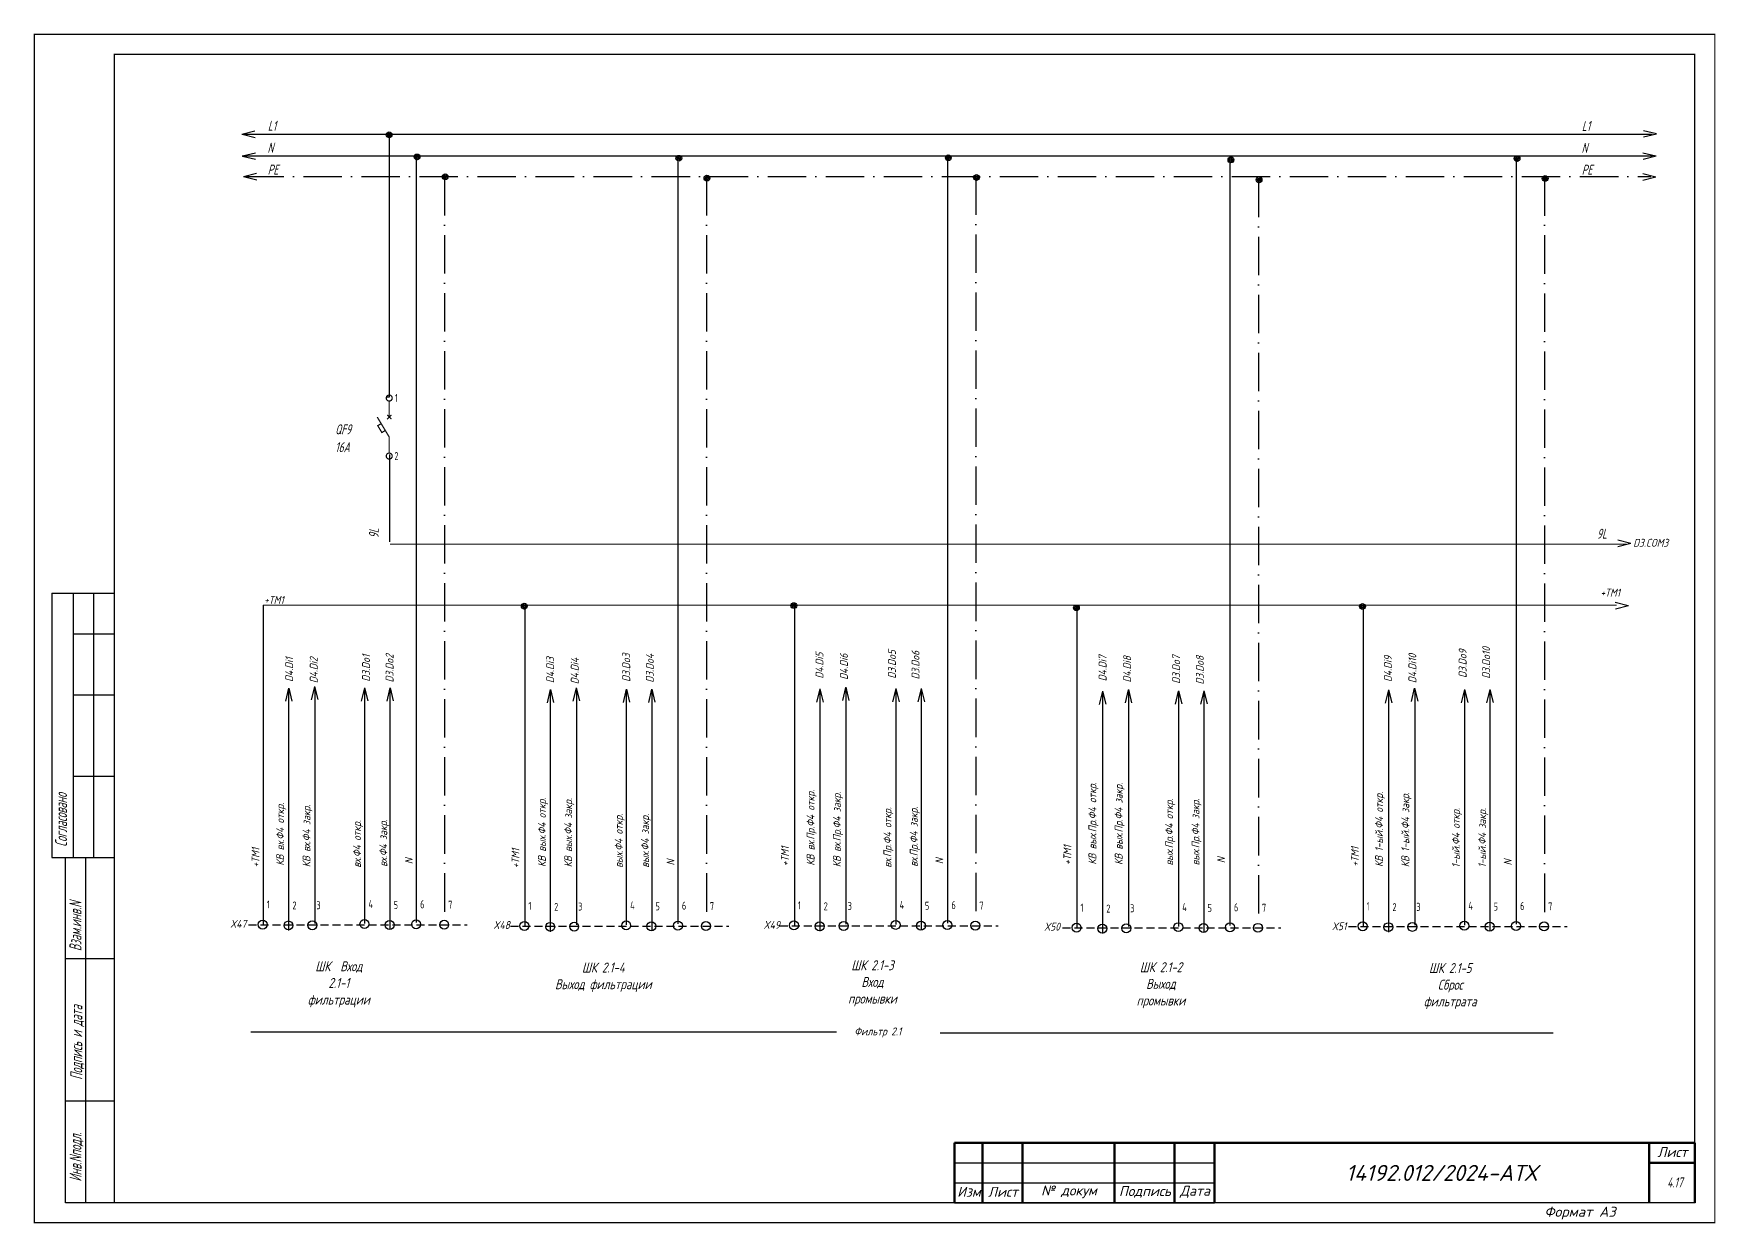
# Model space of a CAD drawing. Header units: millimetres. Extents: x 2725 to 10524, y 7125 to 11639.
# Drawn here: x 10103.5 to 10523.8, y 9977.8 to 10275.1 of the extents above; entities that cross this region are included whole.
import ezdxf
from ezdxf.enums import TextEntityAlignment as Align

# ---------------------------------------------------------------- set-up
doc = ezdxf.new("R2010")
doc.units = ezdxf.units.MM
doc.header["$LTSCALE"] = 4
for name, pattern in [('ACAD_ISO10W100', [18, 12, -3, 0, -3]), ('DASHED', [0.75, 0.5, -0.25]), ('SolidLine', [0])]:
    doc.linetypes.add(name, pattern=pattern)
for name, color, linetype in [("Contact's", 104, 'Continuous'), ('LOC', 8, 'Continuous'), ('RED_2.5mm^2', 1, 'Continuous'), ('SYMS', 7, 'Continuous'), ('Вспомогательная', 1, 'Continuous'), ('Текст', 2, 'Continuous')]:
    doc.layers.add(name, color=color, linetype=linetype)
for name, color, linetype, lineweight in [('RAMKA', 7, 'Continuous', 25), ('SHTAMP', 7, 'SolidLine', 25), ('Основеая', 5, 'Continuous', 60), ('СХЕМА', 7, 'Continuous', 25)]:
    doc.layers.add(name, color=color, linetype=linetype, lineweight=lineweight)
doc.styles.add('COTES', font='cs_gost2304.shx', dxfattribs={"width": 0.75, "oblique": 15})
doc.styles.add('ISOCPEUR', font='isocpeui.ttf')
doc.styles.add('ISOCPEUR25.10.00', font='isocpeur.ttf', dxfattribs={"height": 2.5})
doc.styles.add('Simplex00.10.00', font='simplex.shx')
doc.styles.add('Simplex25.085.00', font='simplex.shx', dxfattribs={"width": 0.85, "oblique": 15, "height": 2.5})
doc.styles.add('Simplex25.085.15', font='', dxfattribs={"width": 0.85, "oblique": 15, "height": 2.5})
doc.styles.add('WD', font='romans.shx')
doc.styles.add('ГОСТ', font='isocpeur.ttf', dxfattribs={"oblique": 15})
doc.styles.add('Стиль мой-1', font='', dxfattribs={"width": 0.85, "oblique": 15, "height": 2.5})
doc.styles.get('Simplex25.085.15').set_extended_font_data('GOST type A')
doc.styles.get('Стиль мой-1').set_extended_font_data('GOST type A')

# ---------------------------------------------------------------- blocks, each defined once
blk = doc.blocks.new('Формат А3')
at = {"color": 0, "linetype": 'Continuous', "const_width": 0.3}
for points in [[(-420, 297), (0, 297), (0, 0), (-420, 0)], [(-400, 5), (-400, 292), (-5, 292), (-5, 5)]]:
    blk.add_lwpolyline(points, close=True, dxfattribs=at)
at = {"color": 0, "linetype": 'Continuous', "style": 'Simplex00.10.00', "oblique": 15}
blk.add_text('Формат А3', height=2.5, dxfattribs=at).set_placement((-33.67, 2.75), align=Align.MIDDLE_CENTER)
blk = doc.blocks.new('A$C73A268AF')
at = {"lineweight": 30}
for p, q in [((4.57, 157.46), (20.05, 157.46)), ((4.57, 157.46), (4.57, 91.46)), ((9.89, 157.46), (9.89, 91.46)), ((14.97, 157.46), (14.97, 91.46)), ((9.89, 147.31), (20.05, 147.31)), ((9.89, 132.08), (20.05, 132.08)), ((9.89, 111.77), (20.05, 111.77)), ((4.57, 91.46), (20.05, 91.46)), ((7.96, 5.15), (7.96, 91.46)), ((13.04, 5.15), (13.04, 91.46)), ((20.15, 66.08), (7.96, 66.08)), ((20.15, 30.54), (7.96, 30.54))]:
    blk.add_line(p, q, dxfattribs=at)
blk.add_lwpolyline([(20.15, 5.15), (7.96, 5.15)], dxfattribs=at)
at = {"layer": 'Вспомогательная', "color": 7}
for p, q in [((230.15, 15.15), (295.15, 15.15)), ((230.15, 10.15), (295.15, 10.15)), ((230.15, 5.15), (295.15, 5.15))]:
    blk.add_line(p, q, dxfattribs=at)
at = {"layer": 'Основеая', "color": 7}
for p, q in [((230.15, 20.15), (230.15, 5.15)), ((415.15, 20.15), (230.15, 20.15)), ((237.15, 20.15), (237.15, 5.15)), ((247.15, 20.15), (247.15, 5.15)), ((270.15, 20.15), (270.15, 5.15)), ((285.15, 20.15), (285.15, 5.15)), ((295.15, 20.15), (295.15, 5.15)), ((403.72, 20.15), (403.72, 5.15)), ((415.15, 20.15), (415.15, 5.15)), ((403.72, 15.15), (415.15, 15.15))]:
    blk.add_line(p, q, dxfattribs=at)
blk.add_blockref('Формат А3', (420.15, 0.15))
at = {"layer": 'RAMKA', "style": 'COTES', "oblique": 15, "width": 0.75}
for s, p in [('Согласовано', (8.35, 94.1)), ('Взам.инв.N', (11.94, 68.02)), ('Подпись и дата', (12.17, 35.86)), ('Инв.Nподл.', (11.97, 10.43))]:
    blk.add_text(s, height=3, rotation=90, dxfattribs=at).set_placement(p)
at = {"layer": 'Текст', "color": 7, "char_height": 2.5, "style": 'ГОСТ'}
for s, insert, width, attachment_point in [('{\\fISOCPEUR|b0|i0|c204|p34;Лист}', (413.32, 17.81), 11.4585, 6), ('{\\fISOCPEUR|b0|i0|c204|p34;Изм}', (233.75, 7.88), 7, 5), ('{\\fISOCPEUR|b0|i0|c204|p34;Лист}', (242.25, 7.88), 10, 5), ('{\\fISOCPEUR|b0|i0|c204|p34;№ докум}', (258.75, 7.88), 23, 5), ('{\\fISOCPEUR|b0|i0|c204|p34;Подпись}', (277.75, 7.88), 15, 5), ('{\\fISOCPEUR|b0|i0|c204|p34;Дата}', (290.25, 7.88), 10, 5)]:
    blk.add_mtext(s, dxfattribs=dict(at, insert=insert, width=width, attachment_point=attachment_point))
blk = doc.blocks.new('WDDOT')
for radius in [0.72, 0.449, 0.223]:
    blk.add_circle((0, 0), radius)
blk = doc.blocks.new('VT0W02')
blk.add_circle((0, 0), 0.0699)
at = {"style": 'WD'}
for tag, p, width in [('INST', (0.062, 0.42), 0.7), ('LOC', (0.062, 0.25), 0.7), ('DESC1', (0.053, -0.385), 0.8)]:
    blk.add_attdef(tag, p, '', height=0.125, dxfattribs=dict(at, width=width))
at = {"style": 'WD', "flags": 1}
for tag, p, height in [('X4TERM01', (-0.07, 0), 0.0125), ('X4TERMDESC01', (-0.055, -0.023), 0.025), ('X2TERMDESC01', (-0.006, 0.029), 0.025), ('STRIPSEQ', (0, 0), 0.00125), ('X2TERM01', (0, 0.07), 0.0125), ('X1TERMDESC01', (0.039, -0.003), 0.025), ('X1TERM01', (0.07, 0), 0.0125), ('LINKTERM', (0, -0.002), 0.00125), ('X8TERM01', (0, -0.07), 0.0125), ('X8TERMDESC01', (0, -0.054), 0.025)]:
    blk.add_attdef(tag, p, '', height=height, dxfattribs=at)
at = {"linetype": 'Continuous', "style": 'WD'}
for tag, p, height, width, flags in [('WIRENO', (0.062, 0.094), 0.125, 0.8, 8), ('TAGSTRIP', (0.053, -0.229), 0.125, 0.9, 8), ('DESC2', (0.053, -0.541), 0.125, 0.8, 8), ('CAT', (0.213, -0.406), 0.109, 0.8, 1), ('DESC3', (0.053, -0.698), 0.125, 0.8, 8)]:
    blk.add_attdef(tag, p, '', height=height, dxfattribs=dict(at, width=width, flags=flags))
at = {"linetype": 'Continuous', "style": 'WD', "width": 0.8, "flags": 1}
blk.add_attdef('MFG', text='', height=0.109, dxfattribs=at).set_placement((0.088, -0.406), align=Align.RIGHT)
at = {"style": 'WD', "width": 0.7, "flags": 1}
blk.add_attdef('ASSYCODE', (0.062, -0.281), '', height=0.01, dxfattribs=at)
blk = doc.blocks.new('QF - выкл. автоматич. (1пол.)')
at = {"color": 0, "linetype": 'Continuous', "lineweight": -2, "const_width": 0.3}
for points in [[(-0.75, -0.75, -1), (0.75, -0.75, -1)], [(-0.75, -15.25, -1), (0.75, -15.25, -1)]]:
    blk.add_lwpolyline(points, format="xyb", close=True, dxfattribs=at)
for points in [[(0, -5.5), (0, -1.5)], [(0, -14.5), (0, -10.5), (-3, -5.5)], [(-2.01, -7.14), (-2.87, -7.66), (-1.84, -9.37), (-0.99, -8.86)], [(-0.53, -6.03), (0.53, -4.97)], [(0.53, -6.03), (-0.53, -4.97)]]:
    blk.add_lwpolyline(points, dxfattribs=at)
at = {"color": 0, "linetype": 'Continuous', "lineweight": -2, "style": 'Simplex25.085.00', "oblique": 10, "width": 0.8, "flags": 4}
blk.add_attdef('ЭЛЕМЕНТ', text='', height=2.5, dxfattribs=at).set_placement((2.26, -8), align=Align.MIDDLE_LEFT)
at = {"color": 0, "linetype": 'Continuous', "lineweight": 9, "style": 'ISOCPEUR25.10.00', "oblique": 10, "width": 0.85, "flags": 5}
blk.add_attdef('ТИП', text='', height=2.5, dxfattribs=at).set_placement((2.26, -8), align=Align.MIDDLE_LEFT)
at = {"layer": "Contact's", "linetype": 'Continuous', "lineweight": 9, "style": 'Simplex00.10.00', "width": 0.7, "flags": 8}
for tag, p in [('#(1)', (1.8, -0.75)), ('#(2)', (1.8, -15.25))]:
    blk.add_attdef(tag, text='', height=2, dxfattribs=at).set_placement(p, align=Align.MIDDLE)

msp = doc.modelspace()

# ---------------------------------------------------------------- linework, layer by layer
at = {"linetype": 'DASHED'}
for p, q in [((10157.27, 10052.38), (10211.88, 10052.38)), ((10222.69, 10052.05), (10277.29, 10052.05)), ((10290.04, 10052.18), (10344.64, 10052.18)), ((10360.66, 10051.62), (10415.27, 10051.62)), ((10432.17, 10051.97), (10486.78, 10051.97))]:
    msp.add_line(p, q, dxfattribs=at)
at = {"color": 7, "ltscale": 0.2}
for p, q in [((10304.19, 10025.56), (10157.79, 10025.56)), ((10330.15, 10025.38), (10483.33, 10025.38))]:
    msp.add_line(p, q, dxfattribs=at)
at = {"layer": 'RED_2.5mm^2', "linetype": 'Continuous', "ltscale": 0.2}
for p, q in [((10156.1, 10250.02), (10508.08, 10250.02)), ((10192.43, 10250.18), (10192.43, 10184.26)), ((10155.7, 10244.54), (10508.13, 10244.54)), ((10199.15, 10244.46), (10199.15, 10053.03)), ((10264.56, 10244.46), (10264.56, 10052.69)), ((10331.91, 10244.6), (10331.91, 10052.83)), ((10402.54, 10244.03), (10402.54, 10052.26)), ((10474.05, 10244.38), (10474.05, 10052.61)), ((10191.65, 10184.35), (10192.43, 10184.35)), ((10192.47, 10169.98), (10192.47, 10148.08)), ((10160.91, 10132.27), (10160.91, 10052.44)), ((10226.32, 10131.72), (10226.32, 10052.1)), ((10293.67, 10132.19), (10293.67, 10052.24)), ((10364.3, 10131.79), (10364.3, 10051.67)), ((10435.81, 10132), (10435.81, 10052.02)), ((10167.26, 10111.26), (10167.26, 10051.02)), ((10173.8, 10111.41), (10173.8, 10052.74)), ((10186.26, 10111.52), (10186.26, 10052.73)), ((10192.61, 10111.55), (10192.61, 10051.31)), ((10232.67, 10110.92), (10232.67, 10050.68)), ((10239.22, 10111.07), (10239.22, 10052.4)), ((10251.67, 10111.18), (10251.67, 10052.39)), ((10258.02, 10111.21), (10258.02, 10050.97)), ((10300.02, 10111.06), (10300.02, 10050.82)), ((10306.57, 10111.21), (10306.57, 10052.54)), ((10319.02, 10111.32), (10319.02, 10052.53)), ((10325.37, 10111.35), (10325.37, 10051.11)), ((10370.65, 10110.49), (10370.65, 10050.26)), ((10377.19, 10110.64), (10377.19, 10051.97)), ((10389.65, 10110.75), (10389.65, 10051.96)), ((10396, 10110.78), (10396, 10050.54)), ((10442.16, 10110.84), (10442.16, 10050.61)), ((10448.7, 10110.99), (10448.7, 10052.32)), ((10461.16, 10111.1), (10461.16, 10052.31)), ((10467.51, 10111.13), (10467.51, 10050.9))]:
    msp.add_line(p, q, dxfattribs=at)
at = {"layer": 'RED_2.5mm^2', "linetype": 'ACAD_ISO10W100', "ltscale": 0.2}
for p, q in [((10156.5, 10239.39), (10507.73, 10239.39)), ((10206.27, 10239.29), (10206.27, 10054.02)), ((10271.68, 10239.29), (10271.68, 10053.69)), ((10339.03, 10239.43), (10339.03, 10053.82)), ((10409.66, 10238.86), (10409.66, 10053.26)), ((10481.17, 10239.21), (10481.17, 10053.61))]:
    msp.add_line(p, q, dxfattribs=at)
at = {"layer": 'SYMS', "linetype": 'Continuous', "ltscale": 0.2}
for p, q in [((10155.59, 10249.99), (10158.86, 10250.81)), ((10155.63, 10249.96), (10158.89, 10249.16)), ((10509.11, 10250.05), (10505.85, 10250.85)), ((10509.15, 10250.02), (10505.88, 10249.21)), ((10155.71, 10244.54), (10158.98, 10245.35)), ((10155.74, 10244.51), (10159.01, 10243.71)), ((10509, 10244.48), (10505.73, 10245.28)), ((10509.04, 10244.45), (10505.77, 10243.64)), ((10155.99, 10239.44), (10159.26, 10240.25)), ((10156.03, 10239.4), (10159.3, 10238.6)), ((10508.95, 10239.26), (10505.68, 10240.06)), ((10508.98, 10239.23), (10505.71, 10238.42)), ((10502.72, 10147.71), (10499.45, 10148.51)), ((10502.75, 10147.68), (10499.48, 10146.87)), ((10502.08, 10132.15), (10498.81, 10132.95)), ((10502.12, 10132.12), (10498.85, 10131.3)), ((10167.26, 10111.53), (10166.46, 10108.26)), ((10167.29, 10111.56), (10168.1, 10108.29)), ((10173.72, 10111.92), (10172.92, 10108.66)), ((10173.75, 10111.96), (10174.56, 10108.69)), ((10186.24, 10111.6), (10185.44, 10108.33)), ((10186.27, 10111.63), (10187.09, 10108.36)), ((10192.59, 10111.6), (10191.79, 10108.33)), ((10192.62, 10111.63), (10193.43, 10108.36)), ((10232.67, 10111.19), (10231.87, 10107.92)), ((10232.7, 10111.23), (10233.51, 10107.96)), ((10239.13, 10111.59), (10238.33, 10108.32)), ((10239.16, 10111.63), (10239.97, 10108.35)), ((10251.65, 10111.26), (10250.85, 10107.99)), ((10251.69, 10111.3), (10252.5, 10108.03)), ((10258, 10111.26), (10257.2, 10107.99)), ((10258.03, 10111.3), (10258.84, 10108.03)), ((10300.02, 10111.33), (10299.22, 10108.06)), ((10300.05, 10111.37), (10300.86, 10108.09)), ((10306.48, 10111.72), (10305.68, 10108.46)), ((10306.51, 10111.76), (10307.32, 10108.49)), ((10319, 10111.4), (10318.2, 10108.13)), ((10319.04, 10111.43), (10319.85, 10108.16)), ((10325.35, 10111.4), (10324.55, 10108.13)), ((10325.38, 10111.43), (10326.19, 10108.16)), ((10370.65, 10110.76), (10369.85, 10107.49)), ((10370.68, 10110.8), (10371.49, 10107.53)), ((10377.11, 10111.16), (10376.31, 10107.89)), ((10377.14, 10111.2), (10377.95, 10107.92)), ((10389.63, 10110.83), (10388.83, 10107.56)), ((10389.67, 10110.87), (10390.48, 10107.6)), ((10395.98, 10110.83), (10395.18, 10107.56)), ((10396.01, 10110.87), (10396.82, 10107.6)), ((10442.15, 10111.11), (10441.35, 10107.84)), ((10442.19, 10111.15), (10443, 10107.88)), ((10448.61, 10111.51), (10447.81, 10108.24)), ((10448.65, 10111.55), (10449.46, 10108.27)), ((10461.14, 10111.18), (10460.34, 10107.91)), ((10461.17, 10111.22), (10461.98, 10107.95)), ((10467.48, 10111.18), (10466.68, 10107.91)), ((10467.52, 10111.22), (10468.33, 10107.95))]:
    msp.add_line(p, q, dxfattribs=at)
at = {"layer": 'СХЕМА', "color": 1, "linetype": 'Continuous', "lineweight": 20, "ltscale": 30}
for p, q in [((10501.58, 10147.53), (10192.65, 10147.53)), ((10499.18, 10132.27), (10160.89, 10132.27))]:
    msp.add_line(p, q, dxfattribs=at)

# ---------------------------------------------------------------- block references
at = {"ltscale": 1.2}
msp.add_blockref('A$C73A268AF', (10103.55, 9977.81), dxfattribs=at)
ref = msp.add_blockref('QF - выкл. автоматич. (1пол.)', (10192.42, 10184.8))
ref.add_attrib('#(1)', '1', dxfattribs={"layer": "Contact's", "linetype": 'Continuous', "lineweight": 9, "height": 2, "style": 'Simplex00.10.00', "width": 0.7}).set_placement((10194.22, 10184.05), align=Align.MIDDLE)
ref.add_attrib('#(2)', '2', dxfattribs={"layer": "Contact's", "linetype": 'Continuous', "lineweight": 9, "height": 2, "style": 'Simplex00.10.00', "width": 0.7}).set_placement((10194.22, 10169.55), align=Align.MIDDLE)
at = {"layer": 'SYMS', "linetype": 'Continuous', "ltscale": 0.2}
for p in [(10192.41, 10249.85), (10199.38, 10244.3), (10264.8, 10243.97), (10332.15, 10244.1), (10402.77, 10243.54), (10474.28, 10243.89), (10206.42, 10239.35), (10271.83, 10239.01), (10339.18, 10239.15), (10409.81, 10238.58), (10481.32, 10238.94), (10226.18, 10132.03), (10293.53, 10132.17), (10364.16, 10131.6), (10435.67, 10131.95)]:
    msp.add_blockref('WDDOT', p, dxfattribs=at)
ref = msp.add_blockref('VT0W02', (10160.8, 10052.48), dxfattribs=dict(at, xscale=16, yscale=16, zscale=16))
ref.add_attrib('LOC', '1', (10161.8, 10056.48), dxfattribs={"layer": 'LOC', "height": 2, "style": 'WD', "width": 0.7})
ref = msp.add_blockref('VT0W02', (10167.24, 10052.25), dxfattribs=dict(at, xscale=16, yscale=16, zscale=16))
ref.add_attrib('LOC', '2', (10168.24, 10056.25), dxfattribs={"layer": 'LOC', "height": 2, "style": 'WD', "width": 0.7})
ref = msp.add_blockref('VT0W02', (10173.22, 10052.31), dxfattribs=dict(at, xscale=16, yscale=16, zscale=16))
ref.add_attrib('LOC', '3', (10174.22, 10056.31), dxfattribs={"layer": 'LOC', "height": 2, "style": 'WD', "width": 0.7})
ref = msp.add_blockref('VT0W02', (10186.23, 10052.6), dxfattribs=dict(at, xscale=16, yscale=16, zscale=16))
ref.add_attrib('LOC', '4', (10187.23, 10056.6), dxfattribs={"layer": 'LOC', "height": 2, "style": 'WD', "width": 0.7})
ref = msp.add_blockref('VT0W02', (10192.54, 10052.38), dxfattribs=dict(at, xscale=16, yscale=16, zscale=16))
ref.add_attrib('LOC', '5', (10193.54, 10056.38), dxfattribs={"layer": 'LOC', "height": 2, "style": 'WD', "width": 0.7})
ref = msp.add_blockref('VT0W02', (10199.15, 10052.54), dxfattribs=dict(at, xscale=16, yscale=16, zscale=16))
ref.add_attrib('LOC', '6', (10200.15, 10056.54), dxfattribs={"layer": 'LOC', "height": 2, "style": 'WD', "width": 0.7})
ref = msp.add_blockref('VT0W02', (10206.15, 10052.42), dxfattribs=dict(at, xscale=16, yscale=16, zscale=16))
ref.add_attrib('LOC', '7', (10207.15, 10056.42), dxfattribs={"layer": 'LOC', "height": 2, "style": 'WD', "width": 0.7})
ref = msp.add_blockref('VT0W02', (10226.21, 10052.14), dxfattribs=dict(at, xscale=16, yscale=16, zscale=16))
ref.add_attrib('LOC', '1', (10227.21, 10056.14), dxfattribs={"layer": 'LOC', "height": 2, "style": 'WD', "width": 0.7})
ref = msp.add_blockref('VT0W02', (10232.65, 10051.91), dxfattribs=dict(at, xscale=16, yscale=16, zscale=16))
ref.add_attrib('LOC', '2', (10233.65, 10055.91), dxfattribs={"layer": 'LOC', "height": 2, "style": 'WD', "width": 0.7})
ref = msp.add_blockref('VT0W02', (10238.64, 10051.98), dxfattribs=dict(at, xscale=16, yscale=16, zscale=16))
ref.add_attrib('LOC', '3', (10239.64, 10055.98), dxfattribs={"layer": 'LOC', "height": 2, "style": 'WD', "width": 0.7})
ref = msp.add_blockref('VT0W02', (10251.64, 10052.26), dxfattribs=dict(at, xscale=16, yscale=16, zscale=16))
ref.add_attrib('LOC', '4', (10252.64, 10056.26), dxfattribs={"layer": 'LOC', "height": 2, "style": 'WD', "width": 0.7})
ref = msp.add_blockref('VT0W02', (10257.95, 10052.04), dxfattribs=dict(at, xscale=16, yscale=16, zscale=16))
ref.add_attrib('LOC', '5', (10258.95, 10056.04), dxfattribs={"layer": 'LOC', "height": 2, "style": 'WD', "width": 0.7})
ref = msp.add_blockref('VT0W02', (10264.57, 10052.21), dxfattribs=dict(at, xscale=16, yscale=16, zscale=16))
ref.add_attrib('LOC', '6', (10265.57, 10056.21), dxfattribs={"layer": 'LOC', "height": 2, "style": 'WD', "width": 0.7})
ref = msp.add_blockref('VT0W02', (10271.56, 10052.09), dxfattribs=dict(at, xscale=16, yscale=16, zscale=16))
ref.add_attrib('LOC', '7', (10272.56, 10056.09), dxfattribs={"layer": 'LOC', "height": 2, "style": 'WD', "width": 0.7})
ref = msp.add_blockref('VT0W02', (10293.56, 10052.28), dxfattribs=dict(at, xscale=16, yscale=16, zscale=16))
ref.add_attrib('LOC', '1', (10294.56, 10056.28), dxfattribs={"layer": 'LOC', "height": 2, "style": 'WD', "width": 0.7})
ref = msp.add_blockref('VT0W02', (10300, 10052.05), dxfattribs=dict(at, xscale=16, yscale=16, zscale=16))
ref.add_attrib('LOC', '2', (10301, 10056.05), dxfattribs={"layer": 'LOC', "height": 2, "style": 'WD', "width": 0.7})
ref = msp.add_blockref('VT0W02', (10305.99, 10052.12), dxfattribs=dict(at, xscale=16, yscale=16, zscale=16))
ref.add_attrib('LOC', '3', (10306.99, 10056.12), dxfattribs={"layer": 'LOC', "height": 2, "style": 'WD', "width": 0.7})
ref = msp.add_blockref('VT0W02', (10318.99, 10052.4), dxfattribs=dict(at, xscale=16, yscale=16, zscale=16))
ref.add_attrib('LOC', '4', (10319.99, 10056.4), dxfattribs={"layer": 'LOC', "height": 2, "style": 'WD', "width": 0.7})
ref = msp.add_blockref('VT0W02', (10325.3, 10052.18), dxfattribs=dict(at, xscale=16, yscale=16, zscale=16))
ref.add_attrib('LOC', '5', (10326.3, 10056.18), dxfattribs={"layer": 'LOC', "height": 2, "style": 'WD', "width": 0.7})
ref = msp.add_blockref('VT0W02', (10331.92, 10052.34), dxfattribs=dict(at, xscale=16, yscale=16, zscale=16))
ref.add_attrib('LOC', '6', (10332.92, 10056.34), dxfattribs={"layer": 'LOC', "height": 2, "style": 'WD', "width": 0.7})
ref = msp.add_blockref('VT0W02', (10338.91, 10052.22), dxfattribs=dict(at, xscale=16, yscale=16, zscale=16))
ref.add_attrib('LOC', '7', (10339.91, 10056.22), dxfattribs={"layer": 'LOC', "height": 2, "style": 'WD', "width": 0.7})
ref = msp.add_blockref('VT0W02', (10389.62, 10051.83), dxfattribs=dict(at, xscale=16, yscale=16, zscale=16))
ref.add_attrib('LOC', '4', (10390.62, 10055.83), dxfattribs={"layer": 'LOC', "height": 2, "style": 'WD', "width": 0.7})
ref = msp.add_blockref('VT0W02', (10435.7, 10052.06), dxfattribs=dict(at, xscale=16, yscale=16, zscale=16))
ref.add_attrib('LOC', '1', (10436.7, 10056.06), dxfattribs={"layer": 'LOC', "height": 2, "style": 'WD', "width": 0.7})
ref = msp.add_blockref('VT0W02', (10442.14, 10051.83), dxfattribs=dict(at, xscale=16, yscale=16, zscale=16))
ref.add_attrib('LOC', '2', (10443.14, 10055.83), dxfattribs={"layer": 'LOC', "height": 2, "style": 'WD', "width": 0.7})
ref = msp.add_blockref('VT0W02', (10448.12, 10051.9), dxfattribs=dict(at, xscale=16, yscale=16, zscale=16))
ref.add_attrib('LOC', '3', (10449.12, 10055.9), dxfattribs={"layer": 'LOC', "height": 2, "style": 'WD', "width": 0.7})
ref = msp.add_blockref('VT0W02', (10461.12, 10052.18), dxfattribs=dict(at, xscale=16, yscale=16, zscale=16))
ref.add_attrib('LOC', '4', (10462.12, 10056.18), dxfattribs={"layer": 'LOC', "height": 2, "style": 'WD', "width": 0.7})
ref = msp.add_blockref('VT0W02', (10467.43, 10051.96), dxfattribs=dict(at, xscale=16, yscale=16, zscale=16))
ref.add_attrib('LOC', '5', (10468.43, 10055.96), dxfattribs={"layer": 'LOC', "height": 2, "style": 'WD', "width": 0.7})
ref = msp.add_blockref('VT0W02', (10474.05, 10052.13), dxfattribs=dict(at, xscale=16, yscale=16, zscale=16))
ref.add_attrib('LOC', '6', (10475.05, 10056.13), dxfattribs={"layer": 'LOC', "height": 2, "style": 'WD', "width": 0.7})
ref = msp.add_blockref('VT0W02', (10481.05, 10052.01), dxfattribs=dict(at, xscale=16, yscale=16, zscale=16))
ref.add_attrib('LOC', '7', (10482.05, 10056.01), dxfattribs={"layer": 'LOC', "height": 2, "style": 'WD', "width": 0.7})
ref = msp.add_blockref('VT0W02', (10364.19, 10051.71), dxfattribs=dict(at, xscale=16, yscale=16, zscale=16))
ref.add_attrib('LOC', '1', (10365.19, 10055.71), dxfattribs={"layer": 'LOC', "height": 2, "style": 'WD', "width": 0.7})
ref = msp.add_blockref('VT0W02', (10370.63, 10051.48), dxfattribs=dict(at, xscale=16, yscale=16, zscale=16))
ref.add_attrib('LOC', '2', (10371.63, 10055.48), dxfattribs={"layer": 'LOC', "height": 2, "style": 'WD', "width": 0.7})
ref = msp.add_blockref('VT0W02', (10376.61, 10051.55), dxfattribs=dict(at, xscale=16, yscale=16, zscale=16))
ref.add_attrib('LOC', '3', (10377.61, 10055.55), dxfattribs={"layer": 'LOC', "height": 2, "style": 'WD', "width": 0.7})
ref = msp.add_blockref('VT0W02', (10395.93, 10051.61), dxfattribs=dict(at, xscale=16, yscale=16, zscale=16))
ref.add_attrib('LOC', '5', (10396.93, 10055.61), dxfattribs={"layer": 'LOC', "height": 2, "style": 'WD', "width": 0.7})
ref = msp.add_blockref('VT0W02', (10402.54, 10051.78), dxfattribs=dict(at, xscale=16, yscale=16, zscale=16))
ref.add_attrib('LOC', '6', (10403.54, 10055.78), dxfattribs={"layer": 'LOC', "height": 2, "style": 'WD', "width": 0.7})
ref = msp.add_blockref('VT0W02', (10409.54, 10051.66), dxfattribs=dict(at, xscale=16, yscale=16, zscale=16))
ref.add_attrib('LOC', '7', (10410.54, 10055.66), dxfattribs={"layer": 'LOC', "height": 2, "style": 'WD', "width": 0.7})

# ---------------------------------------------------------------- texts
at = {"style": 'Simplex25.085.15', "oblique": 15}
for s, height, width, p in [('L1', 2.5, 0.85, (10162.07, 10250.84)), ('L1', 2.5, 0.85, (10490.47, 10250.8)), ('N', 2.5, 0.85, (10161.99, 10245.36)), ('N', 2.5, 0.85, (10490.4, 10245.32)), ('PE', 2.5, 0.85, (10162.05, 10239.89)), ('PE', 2.5, 0.85, (10490.45, 10239.85)), ('QF9', 2.5, 0.85, (10178.91, 10174.98)), ('16А', 2.5, 0.85, (10178.91, 10170.52)), ('9L', 2.5, 0.85, (10494.25, 10148.89)), ('D3.COM3', 1.961, 1.083459, (10503.32, 10146.9)), ('+ТМ1', 1.961, 1.083459, (10161.15, 10132.61)), ('+ТМ1', 1.961, 1.083459, (10495.12, 10134.43)), ('X47', 1.961, 1.083459, (10152.65, 10051.67)), ('X48', 1.961, 1.083459, (10218.43, 10051.38)), ('X49', 1.961, 1.083459, (10285.96, 10051.41)), ('X50', 1.961, 1.083459, (10356.08, 10050.97)), ('X51', 1.961, 1.083459, (10427.99, 10051.07)), ('Фильтр 2.1', 1.961, 1.083459, (10308.66, 10024.8))]:
    msp.add_text(s, height=height, dxfattribs=dict(at, width=width)).set_placement(p)
for s, height, width, p in [('9L', 2.5, 0.85, (10189.82, 10149.02)), ('КВ вых.Пр.Ф4 откр.', 1.9613, 1.083459, (10369.13, 10067.44)), ('КВ вых.Пр.Ф4 закр.', 1.9613, 1.083459, (10375.7, 10067.37)), ('КВ вых.Ф4 откр.', 1.9613, 1.083459, (10231.56, 10066.85)), ('КВ вых.Ф4 закр.', 1.9613, 1.083459, (10238.13, 10066.78)), ('КВ вх.Пр.Ф4 откр.', 1.9613, 1.083459, (10298.71, 10067.19)), ('КВ вх.Пр.Ф4 закр.', 1.9613, 1.083459, (10305.28, 10066.8)), ('вых.Пр.Ф4 откр.', 1.9613, 1.083459, (10388.33, 10067.23)), ('вых.Пр.Ф4 закр.', 1.9613, 1.083459, (10394.9, 10067.27)), ('КВ 1-ый.Ф4 откр.', 1.9613, 1.083459, (10440.77, 10066.87)), ('КВ 1-ый.Ф4 закр.', 1.9613, 1.083459, (10447.34, 10066.8)), ('КВ вх.Ф4 откр.', 1.9613, 1.083459, (10166.14, 10067.18)), ('КВ вх.Ф4 закр.', 1.9613, 1.083459, (10172.71, 10066.79)), ('вых.Ф4 откр.', 1.9613, 1.083459, (10250.76, 10066.64)), ('вых.Ф4 закр.', 1.9613, 1.083459, (10257.33, 10066.68)), ('вх.Пр.Ф4 откр.', 1.9613, 1.083459, (10317.91, 10066.69)), ('вх.Пр.Ф4 закр.', 1.9613, 1.083459, (10324.48, 10066.91)), ('1-ый.Ф4 откр.', 1.9613, 1.083459, (10459.97, 10066.67)), ('1-ый.Ф4 закр.', 1.9613, 1.083459, (10466.54, 10066.7)), ('вх.Ф4 откр.', 1.9613, 1.083459, (10185.34, 10066.68)), ('вх.Ф4 закр.', 1.9613, 1.083459, (10191.91, 10066.9)), ('+ТМ1', 1.961, 1.083459, (10160, 10066.73)), ('+ТМ1', 1.961, 1.083459, (10224.95, 10066.53)), ('+ТМ1', 1.961, 1.083459, (10292.31, 10067.05)), ('+ТМ1', 1.961, 1.083459, (10362.88, 10067.36)), ('+ТМ1', 1.961, 1.083459, (10434.74, 10066.95)), ('N', 1.96, 1.083459, (10198.31, 10067.57)), ('N', 1.96, 1.083459, (10263.72, 10067.23)), ('N', 1.96, 1.083459, (10330.88, 10067.58)), ('N', 1.96, 1.083459, (10401.29, 10067.82)), ('N', 1.96, 1.083459, (10472.94, 10067.25))]:
    msp.add_text(s, height=height, rotation=90, dxfattribs=dict(at, width=width)).set_placement(p)
at = {"color": 3, "style": 'Simplex25.085.15', "oblique": 15, "width": 1.083459}
for s, p in [('D4.Di5', (10300.92, 10113.93)), ('D3.Do5', (10319.04, 10113.92)), ('D3.Do6', (10324.92, 10113.73)), ('D3.Do9', (10461.67, 10114.1)), ('D3.Do10', (10467.56, 10113.91)), ('D4.Di1', (10168.41, 10113.1)), ('D4.Di2', (10174.52, 10112.8)), ('D3.Do1', (10187.6, 10113.17)), ('D3.Do2', (10193.49, 10112.98)), ('D4.Di3', (10233.64, 10112.82)), ('D4.Di4', (10239.76, 10112.53)), ('D3.Do3', (10252.64, 10113.11)), ('D3.Do4', (10258.52, 10112.92)), ('D4.Di6', (10307.04, 10113.63)), ('D4.Di7', (10371.7, 10113.26)), ('D4.Di8', (10377.82, 10112.96)), ('D3.Do7', (10390.09, 10112.64)), ('D3.Do8', (10395.98, 10112.45)), ('D4.Di9', (10442.99, 10113.09)), ('D4.Di10', (10449.11, 10112.8))]:
    msp.add_text(s, height=1.961, rotation=90, dxfattribs=at).set_placement(p)
at = {"color": 7, "lineweight": 25, "insert": (10511.79, 9989.28), "char_height": 2.5, "attachment_point": 1, "style": 'Стиль мой-1'}
msp.add_mtext_dynamic_manual_height_columns('4.17', width=5.3031, gutter_width=12.5, heights=[0], dxfattribs=at)
at = {"layer": 'SHTAMP', "color": 0, "style": 'ISOCPEUR'}
msp.add_text('14192.012/2024-АТХ', height=4, dxfattribs=at).set_placement((10455.38, 9988.42), align=Align.CENTER)
at = {"layer": 'SYMS', "linetype": 'Continuous', "char_height": 2.5, "attachment_point": 2}
for s, insert, width in [('{\\Fsimplex|c204;\\Q15;\\W0.75;\\C0;ШК  Вход 2.1-1 фильтрации}', (10179.82, 10043.31), 16.2192), ('{\\Fsimplex|c204;\\Q15;\\W0.75;\\C0;ШК 2.1-4\\PВыход фильтрации}', (10245.92, 10042.99), 27.2347), ('{\\Fsimplex|c204;\\Q15;\\W0.75;\\C0;ШК 2.1-3\\PВход промывки}', (10313.19, 10043.56), 16.2192), ('{\\Fsimplex|c204;\\Q15;\\W0.75;\\C0;ШК 2.1-2 Выход промывки}', (10385.28, 10043.08), 16.2192), ('{\\Fsimplex|c204;\\Q15;\\W0.75;\\C0;ШК 2.1-5\\PСброс фильтрата}', (10457.58, 10042.86), 16.2192)]:
    msp.add_mtext(s, dxfattribs=dict(at, insert=insert, width=width))

doc.saveas('drawing.dxf')
